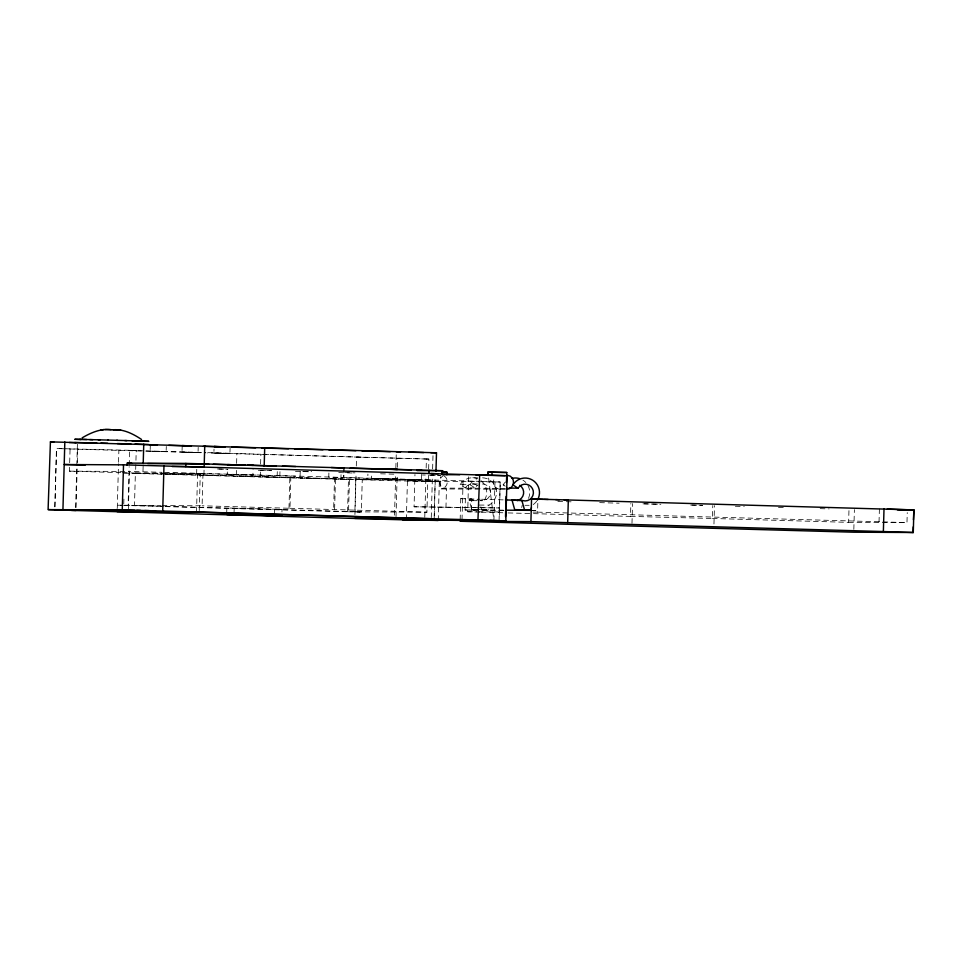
<?xml version="1.0" encoding="UTF-8"?>
<svg xmlns="http://www.w3.org/2000/svg" width="962" height="962" viewBox="0 0 962 962"><rect width="100%" height="100%" fill="white"/><g stroke="black" fill="none" stroke-linecap="round" stroke-linejoin="round"><path stroke-width="0.72" stroke-dasharray="4.81 3.61" d="M54.81 506.83L56.445 448.532L136.219 450.457L135.907 461.748M54.954 506.818L56.578 448.508M120.887 472.631L69.444 471.164L69.649 464.105M69.685 462.698L70.082 448.581M75.625 507.563L77.393 444.228M76.07 507.503L77.285 464.153M77.321 462.65L77.694 449.206L65.741 448.845M117.28 507.792L118.506 463.708M118.554 462.229L118.879 450.372M123.773 503.932L123.978 496.596M124.062 505.242L128.09 505.266L129.173 466.726M129.209 465.247L129.629 450.432L136.219 450.457M128.403 508.694L129.437 471.464L161.941 472.282M162.109 505.591L202.092 505.796L202.994 473.532L135.377 473.196L134.476 505.447L128.09 505.266M122.354 472.667L135.582 473.039L135.858 463.167M143.134 466.317L142.941 473.232L367.749 479.629L367.905 474.098M156.926 451.406L150.132 451.19L150.276 446.031M159.031 451.467L166.125 451.635L166.306 446.476M188.817 452.308L182.022 452.104L182.167 446.933M196.765 469.36L196.645 473.508L295.442 476.19M190.921 452.368L198.052 452.537L198.196 447.378M196.513 512.073L197.595 473.364L166.594 473.196M199.242 510.594L200.276 473.376M203.932 474.963L204.076 469.432M220.707 453.222L213.913 453.006L214.021 449.134M238.131 474.651L227.26 474.314L227.369 470.165M226.719 513.155L226.864 507.984L282.022 509.391L281.95 511.964M222.811 453.282L229.942 453.451L230.086 448.292M234.043 513.191L234.187 508.032M236.424 470.418L236.267 476.058L355.784 479.569L427.801 479.942L426.9 512.193L354.882 511.832L355.784 479.569M236.616 463.359L236.892 453.487L207.095 452.633M241.498 474.747L252.91 475.024L253.066 469.492M260.245 476.851L260.449 469.793M260.606 464.141L260.882 454.268L236.892 453.487M274.555 514.514L274.699 509.355L282.022 509.391M277.164 475.793L277.284 471.645M279.858 475.805L279.966 471.669M288.985 508.273L289.887 476.01L290.873 476.01L289.971 508.273L202.092 505.796M300.072 476.322L300.312 468.025M328.896 472.991L328.776 477.14L343.831 477.621L344.059 469.324M421.609 474.374L421.464 479.906L340.945 477.609L341.101 472.077M340.945 477.609L343.626 477.621L343.855 469.336M347.559 511.784L348.46 479.533L349.434 479.533L348.533 511.796L124.254 505.435M354.93 514.562L356.084 473.436M356.289 466.029L356.541 457.142L362.878 457.166M348.533 511.796L361.351 512.012L362.253 479.749L435.245 480.122L434.175 518.843L435.161 480.122M382.419 478.763L371.548 478.427L371.669 474.278M394.54 515.163L395.695 473.929M395.851 468.037L396.272 453.306M396.019 516.606L397.186 474.747M397.39 467.279L397.643 458.309M385.786 478.86L397.126 479.136L397.318 474.975M406.349 519.492L407.431 480.784L500.3 481.986L499.302 517.712M414.069 506.782L499.663 507.96L414.069 506.782L414.959 474.519M424.771 517.34L425.95 475.481M426.154 468.013L426.406 459.042L428.932 459.054L428.655 468.927M362.253 479.749L428.294 481.637L428.499 474.579M431.265 517.568L432.467 474.855M432.623 468.963L433.032 454.244M438.239 520.406L439.321 481.685L407.431 480.784M505.062 489.273L440.127 488.936L440.464 476.743M445.947 507.683L446.476 488.973A7.095 7.023 -89.7 0 1 443.338 475.625M460.149 519.841L460.75 498.677L465.38 498.701L465.067 509.992L476.911 510.197M462.013 519.781L463.095 481.072M479.689 512.109L467.736 511.76L468.638 476.262M471.44 510.173L471.765 498.881L468.097 498.857M482.575 477.813A14.526 14.358 -89.7 0 1 488.985 505.11L488.047 510.257L481.673 510.076L480.856 506.758M493.903 520.683L494.985 481.974M499.074 520.707L500.156 481.998M533.104 512.097L537.566 512.121L537.926 499.218M533.441 513.636L630.495 516.402L630.856 503.499M631.986 523.328L632.539 503.571M630.495 516.402L712.433 518.47L712.794 505.567M713.96 523.989L714.477 505.639M712.433 518.47L848.628 522.354L848.989 509.451M853.835 529.389L854.388 509.619M879.4 508.85L879.04 521.753L881.661 521.825M848.628 522.354L906.974 522.655L907.25 512.614M521.693 507.551L522.186 505.278M505.411 488.407L443.662 488.095L440.127 488.936M150.132 451.19L157.263 451.358M166.125 451.635L159.367 451.418M182.022 452.104L189.153 452.272M213.913 453.006L221.044 453.174M227.26 474.314L238.672 474.579M371.548 478.427L382.96 478.691M397.126 479.136L386.327 478.787M69.444 471.164L129.437 471.464M135.582 473.039L165.115 473.196M472.811 477.765L479.785 477.801M428.294 481.637L439.321 481.685M472.631 483.898L479.605 483.934M475.108 487.938L465.331 487.89L460.173 484.668L469.937 484.716L475.108 487.938A8.393 8.297 -89.7 0 1 478.222 484.956M505.507 481.95A14.526 14.358 -89.7 0 0 503.138 484.896L507.323 484.908M503.932 510.341L471.909 510.028L469.035 499.867L478.799 499.927M472.162 500.673L481.926 500.721M479.22 505.062L488.985 505.11M524.975 505.29L529.172 505.315M122.727 505.242L117.352 505.218L122.451 505.363M123.725 505.399L160.63 505.579M480.291 509.475L471.921 509.439L478.234 509.619M481.024 509.632L487.999 509.668L481.685 509.487M465.067 509.992L477.489 510.052M481.673 510.076L503.318 510.185M531.012 510.473L537.602 510.509L532.503 510.365M467.736 511.76L476.647 511.808M478.138 511.82L503.391 511.952M426.406 459.042L207.07 452.886M537.566 512.121L881.457 521.825M644.263 503.835L660.653 504.244M691.931 505.038L702.368 505.303M642.965 503.835L660.846 504.28M690.644 505.038L702.561 505.339M129.629 450.432L144.528 450.853M146.02 450.889L205.603 452.585M263.877 454.353L428.932 459.054M77.694 449.206L144.288 451.094M145.791 451.142L205.579 452.837M218.927 468.987L227.898 469.252M260.798 470.19L271.272 470.478M302.681 471.38L311.652 471.633M344.552 472.57L355.014 472.871M431.156 474.975L434.102 475.06L429.557 475.036L440.5 475.396L422.426 474.987M271.537 470.695L255.327 470.19M295.442 471.368L311.868 471.837M338.768 472.607L355.194 473.076M380.591 473.797L397.029 474.266M164.634 472.354L479.04 481.313M135.377 473.196L162.073 473.953M163.324 473.965L361.159 479.593M123.653 473.136L349.434 479.533M735.317 506.24L744.239 506.493M778.474 507.467L786.122 507.659M820.153 508.645L829.088 508.91M460.75 498.677L480.17 499.23M481.541 499.242L504.064 499.903M557.852 501.442L574.278 501.911M599.675 502.633L619.095 503.186M882.972 521.861L906.974 522.655M481.18 512.145L506.565 512.866M508.056 512.914L531.95 513.588M289.971 508.273L426.9 512.193M135.45 505.459L163.925 506.265M165.416 506.313L360.257 511.856M354.882 511.832L361.351 512.012M191.258 452.32L198.052 452.537M223.148 453.234L229.942 453.451M481.565 481.385L500.3 481.986M242.039 474.675L252.91 475.024M64.598 448.809L56.445 448.532M217.436 468.951L227.633 469.288M469.035 499.867L470.033 500.324A8.393 8.297 -89.7 0 0 476.346 499.663M503.138 484.896L505.206 486.171M488.624 477.994L493.53 517.736M500.18 489.249A7.095 7.023 -89.7 0 1 494.408 478.427M443.999 475.793A7.095 7.023 -89.7 0 1 443.662 488.095M482.395 483.946A8.393 8.297 -89.7 0 1 490.355 493.662A8.393 8.297 -89.7 0 1 479.797 500.372M469.937 484.716A14.526 14.358 -89.7 0 1 477.645 478.547M522.895 480.134A14.526 14.358 -89.7 0 1 525.805 482.527M527.994 485.594A14.526 14.358 -89.7 0 1 527.597 500.12M460.173 484.668A14.526 14.358 -89.7 0 1 476.503 478.367M480.964 480.627A14.526 14.358 -89.7 0 1 482.263 502.837M465.331 487.89A8.393 8.297 -89.7 0 1 478.427 486.519M536.652 501.214A14.526 14.358 -89.7 0 1 533.032 504.677M334.535 477.284L333.634 509.535L334.608 509.547L335.51 477.284L334.535 477.284"/><path stroke-width="1.44" d="M75.986 510.497L48.1 509.619L50.421 441.871L436.495 452.789L435.978 471.139M62.939 509.692L64.827 441.955M117.244 509.09L117.172 511.664L196.513 512.073L434.175 518.843L354.822 518.434M48.533 509.619L122.258 509.992L123.521 464.838L507.094 475.733L505.832 520.887L402.513 519.781M127.2 465.247L127.261 463.095L186.315 463.407L442.736 470.707L417.015 470.574M143.206 463.552L143.747 444.191M163.973 465.861L162.71 511.026L482.551 520.129M172.246 466.558L185.774 466.618L185.858 463.395M204.148 467.087L204.738 445.935M264.189 466.245L264.694 447.895M428.968 473.484L429.052 470.262M442.556 470.707L442.183 473.905M446.873 474.783L446.945 472.198L442.688 472.077M479.665 474.843L477.958 520.021L493.831 520.466M476.034 475L487.806 475.336L487.902 472.114L506.758 472.498L506.481 482.503M487.806 475.336L491.955 475.36L492.051 472.126M505.519 516.582L506.084 496.464M514.874 510.245L512 500.096L522.763 500.589A8.393 8.297 -89.7 0 0 532.84 495.646A8.393 8.297 -89.7 0 0 528.847 485.052A8.393 8.297 -89.7 0 0 518.073 488.155L509.704 488.107M524.639 510.293L521.765 500.144M887.265 509.078L913.9 509.92L913.275 532.503L853.751 532.202L460.113 521.26L530.916 521.62L531.541 499.037L548.16 499.446M567.688 522.546L568.314 499.975M913.275 532.503L883.369 531.541L884.006 508.958M913.082 532.515L913.239 526.863M913.431 519.805L913.9 509.92M531.012 510.473L531.457 507.611M82.167 437.83C90.861 432.732 100.854 428.306 111.171 429.677M506.685 475.084L510.161 476.13A7.095 7.023 -89.7 0 1 509.824 488.431L506.289 489.273M100.733 430.098L104.1 429.521M141.558 439.466C133.165 433.886 123.437 428.908 113.059 429.786M79.75 439.418L82.287 439.43M74.687 442.508L96.777 442.989M143.711 441.209L141.871 441.101M148.569 444.576L135.029 444.083M50.421 441.871L53.848 442.039M436.495 452.789L430.832 452.729M147.691 463.576L208.85 464.165M123.521 464.838L64.201 464.526L85.185 465.127M417.255 470.202L421.729 470.226L417.255 470.093M441.859 472.174L446.945 472.198M506.758 472.498L487.902 472.114L488.263 475.06M441.823 474.651L459.728 474.747M506.878 488.407L509.824 488.431M897.402 509.848L913.708 509.932M514.886 509.656L530.964 509.884M506.216 510.197L531.228 510.329M493.903 520.683L499.218 520.695L494.468 520.514M185.774 466.618L202.056 467.027M491.955 475.36L504.978 475.685M530.916 521.62L883.369 531.541M122.258 509.992L140.596 510.449M86.64 439.526L74.783 439.285L80.616 439.502M143.422 441.257L148.857 441.33L124.783 440.56M543.289 499.326L531.541 499.037M134.788 510.305L54.726 509.824L69.661 510.305M282.479 466.173L295.719 466.51M82.744 439.406L92.725 439.682M423.665 452.573L408.946 452.188M247.992 465.235L253.174 465.343L248.424 465.175M414.682 520.105L438.239 520.406L406.349 519.492L500.276 520.863M89.767 439.586L100.108 439.874M98.28 439.802L108.285 440.091M100.89 443.109L107.648 443.29M157.443 444.901L150.361 444.733L155.086 444.889M238.937 464.911L227.597 464.622L238.396 464.983M241.763 465.079L243.951 465.127M382.142 468.987L371.885 468.734L379.461 468.987M386.063 469.179L397.474 469.444L386.604 469.107M544.203 499.314L559.295 499.747M136.76 510.329L155.495 510.846M144.733 510.533L149.074 510.642M107.732 440.055L117.46 440.331M191.438 445.875L182.251 445.634L188.997 445.863M222.992 446.825L214.093 446.548L225.349 446.837M76.046 442.724L69.276 442.52M149.338 444.805L153.836 444.937M168.795 445.358L186.76 445.875M203.222 446.344L221.188 446.849M231.662 447.15L255.615 447.835M261.604 448.003L288.54 448.773M294.528 448.941L322.967 449.747M328.956 449.915L355.892 450.685M361.88 450.853L390.319 451.671M396.308 451.839L400.529 451.96M213.323 464.297L243.145 465.139M247.619 465.271L275.95 466.077M344.192 468.025L331.313 467.532M350.156 468.193L378.487 468.999M382.96 469.119L411.291 469.925M127.261 463.095L131.614 463.227M564.093 499.855L907.334 509.752M555.675 499.615L567.339 499.963M505.435 499.927L520.502 500.372M153.559 510.774L163.552 511.075M407.058 519.937L71.38 510.389M116.703 440.331L126.804 440.608M117.364 443.554L130.868 443.951M242.304 464.995L245.538 465.091M431.024 473.544L438.167 473.761M105.183 429.557L120.671 429.966M131.986 440.776L140.524 441.053M489.911 520.37L505.832 520.887M512 500.096L512.999 500.541M518.073 488.155L512.914 484.944A14.526 14.358 -89.7 0 1 532.659 480.182A14.526 14.358 -89.7 0 1 537.361 500.168M519.72 485.353A8.393 8.297 -89.7 0 1 517.291 500.661M512.049 478.379A14.526 14.358 -89.7 0 1 519.468 478.583M234.006 514.478L226.683 514.442L281.842 515.836L234.006 514.478"/></g></svg>
